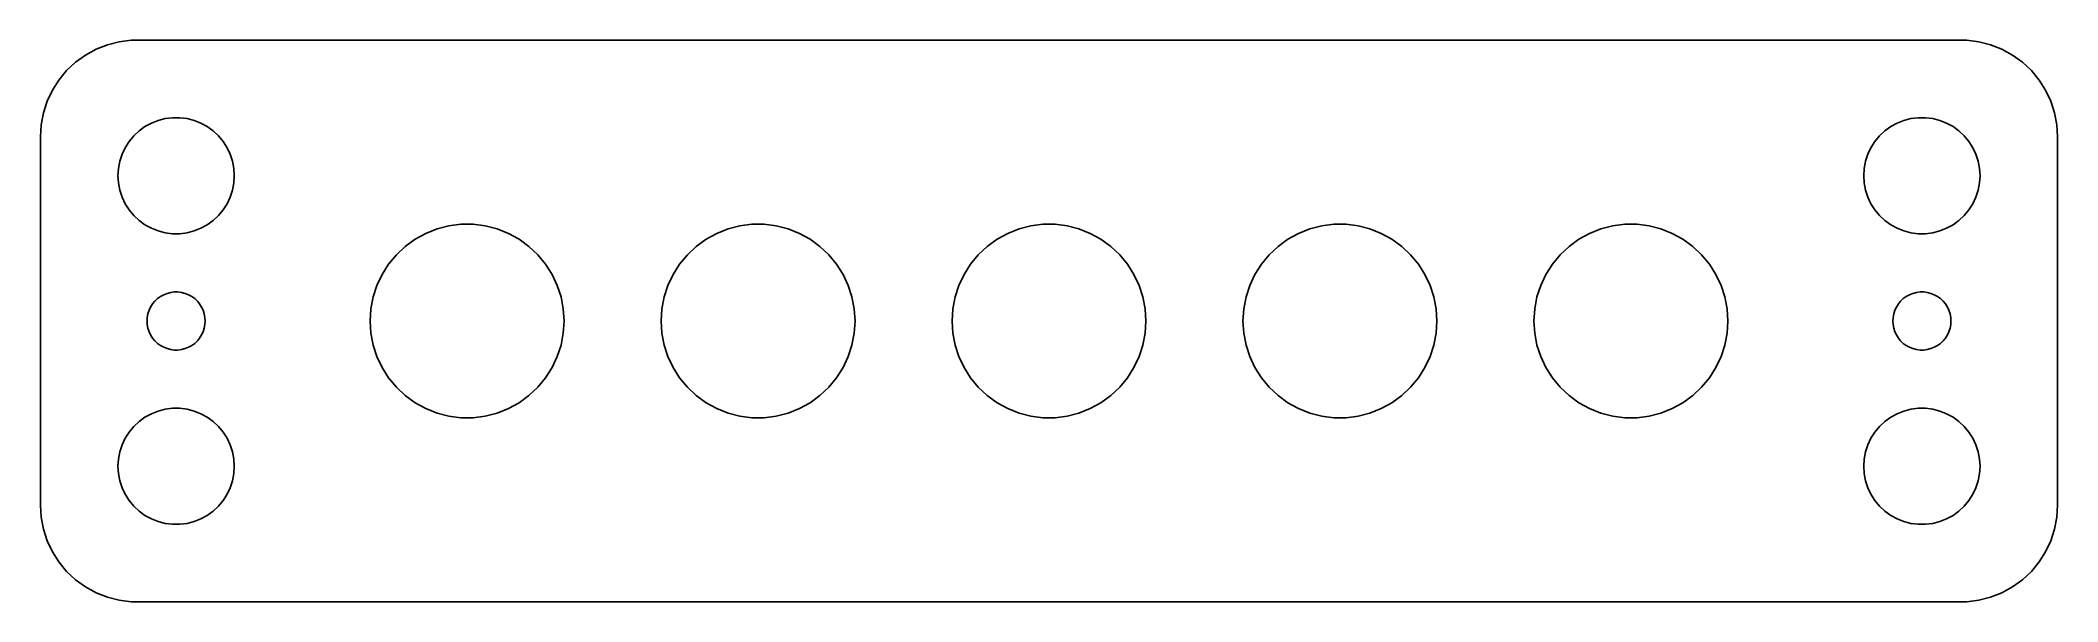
# Model space of a CAD drawing. Header units: metres. Extents: x -52 to 52, y 25 to 53.
import ezdxf

# ---------------------------------------------------------------- set-up
doc = ezdxf.new("R2010")
doc.units = ezdxf.units.M

msp = doc.modelspace()

# ---------------------------------------------------------------- linework, layer by layer
for p, q in [((-48.5451, 53.2553), (-49.1289, 53.0241)), ((-47.9369, 53.4114), (-48.5451, 53.2553)), ((-47.3139, 53.4901), (-47.9369, 53.4114)), ((47.3139, 53.4901), (-47.3139, 53.4901)), ((47.9369, 53.4114), (47.3139, 53.4901)), ((48.5451, 53.2553), (47.9369, 53.4114)), ((49.1289, 53.0241), (48.5451, 53.2553)), ((-50.1871, 52.3526), (-50.6448, 51.9227)), ((-49.6791, 52.7216), (-50.1871, 52.3526)), ((-49.1289, 53.0241), (-49.6791, 52.7216)), ((49.6791, 52.7216), (49.1289, 53.0241)), ((50.1871, 52.3526), (49.6791, 52.7216)), ((50.6448, 51.9227), (50.1871, 52.3526)), ((-51.0451, 51.4389), (-51.3815, 50.9088)), ((-50.6448, 51.9227), (-51.0451, 51.4389)), ((51.0451, 51.4389), (50.6448, 51.9227)), ((51.3815, 50.9088), (51.0451, 51.4389)), ((-51.6489, 50.3406), (-51.8429, 49.7434)), ((-51.3815, 50.9088), (-51.6489, 50.3406)), ((51.6489, 50.3406), (51.3815, 50.9088)), ((51.8429, 49.7434), (51.6489, 50.3406)), ((-51.9606, 49.1267), (-52, 48.5)), ((-51.8429, 49.7434), (-51.9606, 49.1267)), ((-46.9123, 48.8115), (-46.6075, 49.033)), ((-46.6075, 49.033), (-46.2773, 49.2145)), ((-46.2773, 49.2145), (-45.927, 49.3532)), ((-45.927, 49.3532), (-45.5621, 49.4469)), ((-45.5621, 49.4469), (-45.1884, 49.4941)), ((-45.1884, 49.4941), (-44.8116, 49.4941)), ((-44.8116, 49.4941), (-44.4379, 49.4469)), ((-44.4379, 49.4469), (-44.0729, 49.3532)), ((-44.0729, 49.3532), (-43.7227, 49.2145)), ((-43.7227, 49.2145), (-43.3925, 49.033)), ((-43.3925, 49.033), (-43.0877, 48.8115)), ((43.0877, 48.8115), (43.3925, 49.033)), ((43.3925, 49.033), (43.7227, 49.2145)), ((43.7227, 49.2145), (44.0729, 49.3532)), ((44.0729, 49.3532), (44.4379, 49.4469)), ((44.4379, 49.4469), (44.8116, 49.4941)), ((44.8116, 49.4941), (45.1884, 49.4941)), ((45.1884, 49.4941), (45.5621, 49.4469)), ((45.5621, 49.4469), (45.927, 49.3532)), ((45.927, 49.3532), (46.2773, 49.2145)), ((46.2773, 49.2145), (46.6075, 49.033)), ((46.6075, 49.033), (46.9123, 48.8115)), ((51.9606, 49.1267), (51.8429, 49.7434)), ((52, 48.5), (51.9606, 49.1267)), ((-52, 48.5), (-52, 29.5)), ((-47.7893, 47.6044), (-47.6289, 47.9453)), ((-47.6289, 47.9453), (-47.427, 48.2634)), ((-47.427, 48.2634), (-47.1869, 48.5536)), ((-47.1869, 48.5536), (-46.9123, 48.8115)), ((-43.0877, 48.8115), (-42.8131, 48.5536)), ((-42.8131, 48.5536), (-42.5729, 48.2634)), ((-42.5729, 48.2634), (-42.3711, 47.9453)), ((-42.3711, 47.9453), (-42.2107, 47.6044)), ((42.2107, 47.6044), (42.3711, 47.9453)), ((42.3711, 47.9453), (42.5729, 48.2634)), ((42.5729, 48.2634), (42.8131, 48.5536)), ((42.8131, 48.5536), (43.0877, 48.8115)), ((46.9123, 48.8115), (47.1869, 48.5536)), ((47.1869, 48.5536), (47.427, 48.2634)), ((47.427, 48.2634), (47.6289, 47.9453)), ((47.6289, 47.9453), (47.7893, 47.6044)), ((52, 29.5), (52, 48.5)), ((-48, 46.5), (-47.9763, 46.876)), ((-47.9763, 46.876), (-47.9057, 47.2461)), ((-47.9057, 47.2461), (-47.7893, 47.6044)), ((-42.2107, 47.6044), (-42.0942, 47.2461)), ((-42.0942, 47.2461), (-42.0237, 46.876)), ((-42.0237, 46.876), (-42, 46.5)), ((42, 46.5), (42.0237, 46.876)), ((42.0237, 46.876), (42.0942, 47.2461)), ((42.0942, 47.2461), (42.2107, 47.6044)), ((47.7893, 47.6044), (47.9057, 47.2461)), ((47.9057, 47.2461), (47.9763, 46.876)), ((47.9763, 46.876), (48, 46.5)), ((-47.9763, 46.124), (-48, 46.5)), ((-47.9057, 45.7539), (-47.9763, 46.124)), ((-42.0237, 46.124), (-42.0942, 45.7539)), ((-42, 46.5), (-42.0237, 46.124)), ((42.0237, 46.124), (42, 46.5)), ((42.0942, 45.7539), (42.0237, 46.124)), ((47.9763, 46.124), (47.9057, 45.7539)), ((48, 46.5), (47.9763, 46.124)), ((-47.7893, 45.3956), (-47.9057, 45.7539)), ((-47.6289, 45.0547), (-47.7893, 45.3956)), ((-47.427, 44.7366), (-47.6289, 45.0547)), ((-47.1869, 44.4464), (-47.427, 44.7366)), ((-42.5729, 44.7366), (-42.8131, 44.4464)), ((-42.3711, 45.0547), (-42.5729, 44.7366)), ((-42.2107, 45.3956), (-42.3711, 45.0547)), ((-42.0942, 45.7539), (-42.2107, 45.3956)), ((42.2107, 45.3956), (42.0942, 45.7539)), ((42.3711, 45.0547), (42.2107, 45.3956)), ((42.5729, 44.7366), (42.3711, 45.0547)), ((42.8131, 44.4464), (42.5729, 44.7366)), ((47.427, 44.7366), (47.1869, 44.4464)), ((47.6289, 45.0547), (47.427, 44.7366)), ((47.7893, 45.3956), (47.6289, 45.0547)), ((47.9057, 45.7539), (47.7893, 45.3956)), ((-46.9123, 44.1884), (-47.1869, 44.4464)), ((-46.6075, 43.967), (-46.9123, 44.1884)), ((-46.2773, 43.7855), (-46.6075, 43.967)), ((-45.927, 43.6468), (-46.2773, 43.7855)), ((-43.7227, 43.7855), (-44.0729, 43.6468)), ((-43.3925, 43.967), (-43.7227, 43.7855)), ((-43.0877, 44.1884), (-43.3925, 43.967)), ((-42.8131, 44.4464), (-43.0877, 44.1884)), ((-32.1289, 43.5241), (-31.5451, 43.7553)), ((-31.5451, 43.7553), (-30.9369, 43.9114)), ((-30.9369, 43.9114), (-30.3139, 43.9901)), ((-30.3139, 43.9901), (-29.686, 43.9901)), ((-29.686, 43.9901), (-29.0631, 43.9114)), ((-29.0631, 43.9114), (-28.4549, 43.7553)), ((-28.4549, 43.7553), (-27.8711, 43.5241)), ((-17.1289, 43.5241), (-16.5451, 43.7553)), ((-16.5451, 43.7553), (-15.9369, 43.9114)), ((-15.9369, 43.9114), (-15.3139, 43.9901)), ((-15.3139, 43.9901), (-14.686, 43.9901)), ((-14.686, 43.9901), (-14.0631, 43.9114)), ((-14.0631, 43.9114), (-13.4549, 43.7553)), ((-13.4549, 43.7553), (-12.8711, 43.5241)), ((-2.12889, 43.5241), (-1.54507, 43.7553)), ((-1.54507, 43.7553), (-0.9369, 43.9114)), ((-0.9369, 43.9114), (-0.31395, 43.9901)), ((-0.31395, 43.9901), (0.31395, 43.9901)), ((0.31395, 43.9901), (0.9369, 43.9114)), ((0.9369, 43.9114), (1.54507, 43.7553)), ((1.54507, 43.7553), (2.12889, 43.5241)), ((12.8711, 43.5241), (13.4549, 43.7553)), ((13.4549, 43.7553), (14.0631, 43.9114)), ((14.0631, 43.9114), (14.686, 43.9901)), ((14.686, 43.9901), (15.3139, 43.9901)), ((15.3139, 43.9901), (15.9369, 43.9114)), ((15.9369, 43.9114), (16.5451, 43.7553)), ((16.5451, 43.7553), (17.1289, 43.5241)), ((27.8711, 43.5241), (28.4549, 43.7553)), ((28.4549, 43.7553), (29.0631, 43.9114)), ((29.0631, 43.9114), (29.686, 43.9901)), ((29.686, 43.9901), (30.3139, 43.9901)), ((30.3139, 43.9901), (30.9369, 43.9114)), ((30.9369, 43.9114), (31.5451, 43.7553)), ((31.5451, 43.7553), (32.1289, 43.5241)), ((43.0877, 44.1884), (42.8131, 44.4464)), ((43.3925, 43.967), (43.0877, 44.1884)), ((43.7227, 43.7855), (43.3925, 43.967)), ((44.0729, 43.6468), (43.7227, 43.7855)), ((46.2773, 43.7855), (45.927, 43.6468)), ((46.6075, 43.967), (46.2773, 43.7855)), ((46.9123, 44.1884), (46.6075, 43.967)), ((47.1869, 44.4464), (46.9123, 44.1884)), ((-45.5621, 43.5531), (-45.927, 43.6468)), ((-45.1884, 43.5059), (-45.5621, 43.5531)), ((-44.8116, 43.5059), (-45.1884, 43.5059)), ((-44.4379, 43.5531), (-44.8116, 43.5059)), ((-44.0729, 43.6468), (-44.4379, 43.5531)), ((-33.6448, 42.4227), (-33.1871, 42.8526)), ((-33.1871, 42.8526), (-32.6791, 43.2216)), ((-32.6791, 43.2216), (-32.1289, 43.5241)), ((-27.8711, 43.5241), (-27.3209, 43.2216)), ((-27.3209, 43.2216), (-26.8129, 42.8526)), ((-26.8129, 42.8526), (-26.3551, 42.4227)), ((-18.6448, 42.4227), (-18.1871, 42.8526)), ((-18.1871, 42.8526), (-17.6791, 43.2216)), ((-17.6791, 43.2216), (-17.1289, 43.5241)), ((-12.8711, 43.5241), (-12.3209, 43.2216)), ((-12.3209, 43.2216), (-11.8129, 42.8526)), ((-11.8129, 42.8526), (-11.3551, 42.4227)), ((-3.64484, 42.4227), (-3.18712, 42.8526)), ((-3.18712, 42.8526), (-2.67912, 43.2216)), ((-2.67912, 43.2216), (-2.12889, 43.5241)), ((2.12889, 43.5241), (2.67912, 43.2216)), ((2.67912, 43.2216), (3.18712, 42.8526)), ((3.18712, 42.8526), (3.64484, 42.4227)), ((11.3551, 42.4227), (11.8129, 42.8526)), ((11.8129, 42.8526), (12.3209, 43.2216)), ((12.3209, 43.2216), (12.8711, 43.5241)), ((17.1289, 43.5241), (17.6791, 43.2216)), ((17.6791, 43.2216), (18.1871, 42.8526)), ((18.1871, 42.8526), (18.6448, 42.4227)), ((26.3551, 42.4227), (26.8129, 42.8526)), ((26.8129, 42.8526), (27.3209, 43.2216)), ((27.3209, 43.2216), (27.8711, 43.5241)), ((32.1289, 43.5241), (32.6791, 43.2216)), ((32.6791, 43.2216), (33.1871, 42.8526)), ((33.1871, 42.8526), (33.6448, 42.4227)), ((44.4379, 43.5531), (44.0729, 43.6468)), ((44.8116, 43.5059), (44.4379, 43.5531)), ((45.1884, 43.5059), (44.8116, 43.5059)), ((45.5621, 43.5531), (45.1884, 43.5059)), ((45.927, 43.6468), (45.5621, 43.5531)), ((-34.3815, 41.4088), (-34.0451, 41.9389)), ((-34.0451, 41.9389), (-33.6448, 42.4227)), ((-26.3551, 42.4227), (-25.9549, 41.9389)), ((-25.9549, 41.9389), (-25.6185, 41.4088)), ((-19.3815, 41.4088), (-19.0451, 41.9389)), ((-19.0451, 41.9389), (-18.6448, 42.4227)), ((-11.3551, 42.4227), (-10.9549, 41.9389)), ((-10.9549, 41.9389), (-10.6185, 41.4088)), ((-4.38153, 41.4088), (-4.04507, 41.9389)), ((-4.04507, 41.9389), (-3.64484, 42.4227)), ((3.64484, 42.4227), (4.04507, 41.9389)), ((4.04507, 41.9389), (4.38153, 41.4088)), ((10.6185, 41.4088), (10.9549, 41.9389)), ((10.9549, 41.9389), (11.3551, 42.4227)), ((18.6448, 42.4227), (19.0451, 41.9389)), ((19.0451, 41.9389), (19.3815, 41.4088)), ((25.6185, 41.4088), (25.9549, 41.9389)), ((25.9549, 41.9389), (26.3551, 42.4227)), ((33.6448, 42.4227), (34.0451, 41.9389)), ((34.0451, 41.9389), (34.3815, 41.4088)), ((-34.8429, 40.2434), (-34.6489, 40.8406)), ((-34.6489, 40.8406), (-34.3815, 41.4088)), ((-25.6185, 41.4088), (-25.3511, 40.8406)), ((-25.3511, 40.8406), (-25.1571, 40.2434)), ((-19.8429, 40.2434), (-19.6489, 40.8406)), ((-19.6489, 40.8406), (-19.3815, 41.4088)), ((-10.6185, 41.4088), (-10.3511, 40.8406)), ((-10.3511, 40.8406), (-10.1571, 40.2434)), ((-4.84291, 40.2434), (-4.64888, 40.8406)), ((-4.64888, 40.8406), (-4.38153, 41.4088)), ((4.38153, 41.4088), (4.64888, 40.8406)), ((4.64888, 40.8406), (4.84291, 40.2434)), ((10.1571, 40.2434), (10.3511, 40.8406)), ((10.3511, 40.8406), (10.6185, 41.4088)), ((19.3815, 41.4088), (19.6489, 40.8406)), ((19.6489, 40.8406), (19.8429, 40.2434)), ((25.1571, 40.2434), (25.3511, 40.8406)), ((25.3511, 40.8406), (25.6185, 41.4088)), ((34.3815, 41.4088), (34.6489, 40.8406)), ((34.6489, 40.8406), (34.8429, 40.2434)), ((-46.4529, 39.373), (-46.3947, 39.5522)), ((-46.3947, 39.5522), (-46.3145, 39.7226)), ((-46.3145, 39.7226), (-46.2135, 39.8817)), ((-46.2135, 39.8817), (-46.0934, 40.0268)), ((-46.0934, 40.0268), (-45.9561, 40.1558)), ((-45.9561, 40.1558), (-45.8037, 40.2665)), ((-45.8037, 40.2665), (-45.6387, 40.3572)), ((-45.6387, 40.3572), (-45.4635, 40.4266)), ((-45.4635, 40.4266), (-45.2811, 40.4734)), ((-45.2811, 40.4734), (-45.0942, 40.497)), ((-45.0942, 40.497), (-44.9058, 40.497)), ((-44.9058, 40.497), (-44.7189, 40.4734)), ((-44.7189, 40.4734), (-44.5365, 40.4266)), ((-44.5365, 40.4266), (-44.3613, 40.3572)), ((-44.3613, 40.3572), (-44.1963, 40.2665)), ((-44.1963, 40.2665), (-44.0439, 40.1558)), ((-44.0439, 40.1558), (-43.9065, 40.0268)), ((-43.9065, 40.0268), (-43.7865, 39.8817)), ((-43.7865, 39.8817), (-43.6855, 39.7226)), ((-43.6855, 39.7226), (-43.6053, 39.5522)), ((-43.6053, 39.5522), (-43.5471, 39.373)), ((-35, 39), (-34.9606, 39.6267)), ((-34.9606, 39.6267), (-34.8429, 40.2434)), ((-25.1571, 40.2434), (-25.0394, 39.6267)), ((-25.0394, 39.6267), (-25, 39)), ((-20, 39), (-19.9606, 39.6267)), ((-19.9606, 39.6267), (-19.8429, 40.2434)), ((-10.1571, 40.2434), (-10.0394, 39.6267)), ((-10.0394, 39.6267), (-10, 39)), ((-5, 39), (-4.96057, 39.6267)), ((-4.96057, 39.6267), (-4.84291, 40.2434)), ((4.84291, 40.2434), (4.96057, 39.6267)), ((4.96057, 39.6267), (5, 39)), ((10, 39), (10.0394, 39.6267)), ((10.0394, 39.6267), (10.1571, 40.2434)), ((19.8429, 40.2434), (19.9606, 39.6267)), ((19.9606, 39.6267), (20, 39)), ((25, 39), (25.0394, 39.6267)), ((25.0394, 39.6267), (25.1571, 40.2434)), ((34.8429, 40.2434), (34.9606, 39.6267)), ((34.9606, 39.6267), (35, 39)), ((43.5471, 39.373), (43.6053, 39.5522)), ((43.6053, 39.5522), (43.6855, 39.7226)), ((43.6855, 39.7226), (43.7865, 39.8817)), ((43.7865, 39.8817), (43.9065, 40.0268)), ((43.9065, 40.0268), (44.0439, 40.1558)), ((44.0439, 40.1558), (44.1963, 40.2665)), ((44.1963, 40.2665), (44.3613, 40.3572)), ((44.3613, 40.3572), (44.5365, 40.4266)), ((44.5365, 40.4266), (44.7189, 40.4734)), ((44.7189, 40.4734), (44.9058, 40.497)), ((44.9058, 40.497), (45.0942, 40.497)), ((45.0942, 40.497), (45.2811, 40.4734)), ((45.2811, 40.4734), (45.4635, 40.4266)), ((45.4635, 40.4266), (45.6387, 40.3572)), ((45.6387, 40.3572), (45.8037, 40.2665)), ((45.8037, 40.2665), (45.9561, 40.1558)), ((45.9561, 40.1558), (46.0934, 40.0268)), ((46.0934, 40.0268), (46.2135, 39.8817)), ((46.2135, 39.8817), (46.3145, 39.7226)), ((46.3145, 39.7226), (46.3947, 39.5522)), ((46.3947, 39.5522), (46.4529, 39.373)), ((-46.5, 39), (-46.4882, 39.188)), ((-46.4882, 38.812), (-46.5, 39)), ((-46.4882, 39.188), (-46.4529, 39.373)), ((-46.4529, 38.627), (-46.4882, 38.812)), ((-46.3947, 38.4478), (-46.4529, 38.627)), ((-43.5471, 38.627), (-43.6053, 38.4478)), ((-43.5471, 39.373), (-43.5118, 39.188)), ((-43.5118, 38.812), (-43.5471, 38.627)), ((-43.5118, 39.188), (-43.5, 39)), ((-43.5, 39), (-43.5118, 38.812)), ((-34.9606, 38.3733), (-35, 39)), ((-25, 39), (-25.0394, 38.3733)), ((-19.9606, 38.3733), (-20, 39)), ((-10, 39), (-10.0394, 38.3733)), ((-4.96057, 38.3733), (-5, 39)), ((5, 39), (4.96057, 38.3733)), ((10.0394, 38.3733), (10, 39)), ((20, 39), (19.9606, 38.3733)), ((25.0394, 38.3733), (25, 39)), ((35, 39), (34.9606, 38.3733)), ((43.5, 39), (43.5118, 39.188)), ((43.5118, 38.812), (43.5, 39)), ((43.5118, 39.188), (43.5471, 39.373)), ((43.5471, 38.627), (43.5118, 38.812)), ((43.6053, 38.4478), (43.5471, 38.627)), ((46.4529, 38.627), (46.3947, 38.4478)), ((46.4529, 39.373), (46.4882, 39.188)), ((46.4882, 38.812), (46.4529, 38.627)), ((46.4882, 39.188), (46.5, 39)), ((46.5, 39), (46.4882, 38.812)), ((-46.3145, 38.2774), (-46.3947, 38.4478)), ((-46.2135, 38.1183), (-46.3145, 38.2774)), ((-46.0934, 37.9732), (-46.2135, 38.1183)), ((-45.9561, 37.8442), (-46.0934, 37.9732)), ((-45.8037, 37.7335), (-45.9561, 37.8442)), ((-45.6387, 37.6428), (-45.8037, 37.7335)), ((-45.4635, 37.5734), (-45.6387, 37.6428)), ((-45.2811, 37.5266), (-45.4635, 37.5734)), ((-45.0942, 37.503), (-45.2811, 37.5266)), ((-44.9058, 37.503), (-45.0942, 37.503)), ((-44.7189, 37.5266), (-44.9058, 37.503)), ((-44.5365, 37.5734), (-44.7189, 37.5266)), ((-44.3613, 37.6428), (-44.5365, 37.5734)), ((-44.1963, 37.7335), (-44.3613, 37.6428)), ((-44.0439, 37.8442), (-44.1963, 37.7335)), ((-43.9065, 37.9732), (-44.0439, 37.8442)), ((-43.7865, 38.1183), (-43.9065, 37.9732)), ((-43.6855, 38.2774), (-43.7865, 38.1183)), ((-43.6053, 38.4478), (-43.6855, 38.2774)), ((-34.8429, 37.7566), (-34.9606, 38.3733)), ((-34.6489, 37.1594), (-34.8429, 37.7566)), ((-25.1571, 37.7566), (-25.3511, 37.1594)), ((-25.0394, 38.3733), (-25.1571, 37.7566)), ((-19.8429, 37.7566), (-19.9606, 38.3733)), ((-19.6489, 37.1594), (-19.8429, 37.7566)), ((-10.1571, 37.7566), (-10.3511, 37.1594)), ((-10.0394, 38.3733), (-10.1571, 37.7566)), ((-4.84291, 37.7566), (-4.96057, 38.3733)), ((-4.64888, 37.1594), (-4.84291, 37.7566)), ((4.84291, 37.7566), (4.64888, 37.1594)), ((4.96057, 38.3733), (4.84291, 37.7566)), ((10.1571, 37.7566), (10.0394, 38.3733)), ((10.3511, 37.1594), (10.1571, 37.7566)), ((19.8429, 37.7566), (19.6489, 37.1594)), ((19.9606, 38.3733), (19.8429, 37.7566)), ((25.1571, 37.7566), (25.0394, 38.3733)), ((25.3511, 37.1594), (25.1571, 37.7566)), ((34.8429, 37.7566), (34.6489, 37.1594)), ((34.9606, 38.3733), (34.8429, 37.7566)), ((43.6855, 38.2774), (43.6053, 38.4478)), ((43.7865, 38.1183), (43.6855, 38.2774)), ((43.9065, 37.9732), (43.7865, 38.1183)), ((44.0439, 37.8442), (43.9065, 37.9732)), ((44.1963, 37.7335), (44.0439, 37.8442)), ((44.3613, 37.6428), (44.1963, 37.7335)), ((44.5365, 37.5734), (44.3613, 37.6428)), ((44.7189, 37.5266), (44.5365, 37.5734)), ((44.9058, 37.503), (44.7189, 37.5266)), ((45.0942, 37.503), (44.9058, 37.503)), ((45.2811, 37.5266), (45.0942, 37.503)), ((45.4635, 37.5734), (45.2811, 37.5266)), ((45.6387, 37.6428), (45.4635, 37.5734)), ((45.8037, 37.7335), (45.6387, 37.6428)), ((45.9561, 37.8442), (45.8037, 37.7335)), ((46.0934, 37.9732), (45.9561, 37.8442)), ((46.2135, 38.1183), (46.0934, 37.9732)), ((46.3145, 38.2774), (46.2135, 38.1183)), ((46.3947, 38.4478), (46.3145, 38.2774)), ((-34.3815, 36.5912), (-34.6489, 37.1594)), ((-34.0451, 36.0611), (-34.3815, 36.5912)), ((-25.6185, 36.5912), (-25.9549, 36.0611)), ((-25.3511, 37.1594), (-25.6185, 36.5912)), ((-19.3815, 36.5912), (-19.6489, 37.1594)), ((-19.0451, 36.0611), (-19.3815, 36.5912)), ((-10.6185, 36.5912), (-10.9549, 36.0611)), ((-10.3511, 37.1594), (-10.6185, 36.5912)), ((-4.38153, 36.5912), (-4.64888, 37.1594)), ((-4.04507, 36.0611), (-4.38153, 36.5912)), ((4.38153, 36.5912), (4.04507, 36.0611)), ((4.64888, 37.1594), (4.38153, 36.5912)), ((10.6185, 36.5912), (10.3511, 37.1594)), ((10.9549, 36.0611), (10.6185, 36.5912)), ((19.3815, 36.5912), (19.0451, 36.0611)), ((19.6489, 37.1594), (19.3815, 36.5912)), ((25.6185, 36.5912), (25.3511, 37.1594)), ((25.9549, 36.0611), (25.6185, 36.5912)), ((34.3815, 36.5912), (34.0451, 36.0611)), ((34.6489, 37.1594), (34.3815, 36.5912)), ((-33.6448, 35.5773), (-34.0451, 36.0611)), ((-33.1871, 35.1474), (-33.6448, 35.5773)), ((-26.3551, 35.5773), (-26.8129, 35.1474)), ((-25.9549, 36.0611), (-26.3551, 35.5773)), ((-18.6448, 35.5773), (-19.0451, 36.0611)), ((-18.1871, 35.1474), (-18.6448, 35.5773)), ((-11.3551, 35.5773), (-11.8129, 35.1474)), ((-10.9549, 36.0611), (-11.3551, 35.5773)), ((-3.64484, 35.5773), (-4.04507, 36.0611)), ((-3.18712, 35.1474), (-3.64484, 35.5773)), ((3.64484, 35.5773), (3.18712, 35.1474)), ((4.04507, 36.0611), (3.64484, 35.5773)), ((11.3551, 35.5773), (10.9549, 36.0611)), ((11.8129, 35.1474), (11.3551, 35.5773)), ((18.6448, 35.5773), (18.1871, 35.1474)), ((19.0451, 36.0611), (18.6448, 35.5773)), ((26.3551, 35.5773), (25.9549, 36.0611)), ((26.8129, 35.1474), (26.3551, 35.5773)), ((33.6448, 35.5773), (33.1871, 35.1474)), ((34.0451, 36.0611), (33.6448, 35.5773)), ((-46.2773, 34.2145), (-45.927, 34.3532)), ((-45.927, 34.3532), (-45.5621, 34.4469)), ((-45.5621, 34.4469), (-45.1884, 34.4941)), ((-45.1884, 34.4941), (-44.8116, 34.4941)), ((-44.8116, 34.4941), (-44.4379, 34.4469)), ((-44.4379, 34.4469), (-44.0729, 34.3532)), ((-44.0729, 34.3532), (-43.7227, 34.2145)), ((-32.6791, 34.7784), (-33.1871, 35.1474)), ((-32.1289, 34.4759), (-32.6791, 34.7784)), ((-31.5451, 34.2447), (-32.1289, 34.4759)), ((-27.8711, 34.4759), (-28.4549, 34.2447)), ((-27.3209, 34.7784), (-27.8711, 34.4759)), ((-26.8129, 35.1474), (-27.3209, 34.7784)), ((-17.6791, 34.7784), (-18.1871, 35.1474)), ((-17.1289, 34.4759), (-17.6791, 34.7784)), ((-16.5451, 34.2447), (-17.1289, 34.4759)), ((-12.8711, 34.4759), (-13.4549, 34.2447)), ((-12.3209, 34.7784), (-12.8711, 34.4759)), ((-11.8129, 35.1474), (-12.3209, 34.7784)), ((-2.67912, 34.7784), (-3.18712, 35.1474)), ((-2.12889, 34.4759), (-2.67912, 34.7784)), ((-1.54507, 34.2447), (-2.12889, 34.4759)), ((2.12889, 34.4759), (1.54507, 34.2447)), ((2.67912, 34.7784), (2.12889, 34.4759)), ((3.18712, 35.1474), (2.67912, 34.7784)), ((12.3209, 34.7784), (11.8129, 35.1474)), ((12.8711, 34.4759), (12.3209, 34.7784)), ((13.4549, 34.2447), (12.8711, 34.4759)), ((17.1289, 34.4759), (16.5451, 34.2447)), ((17.6791, 34.7784), (17.1289, 34.4759)), ((18.1871, 35.1474), (17.6791, 34.7784)), ((27.3209, 34.7784), (26.8129, 35.1474)), ((27.8711, 34.4759), (27.3209, 34.7784)), ((28.4549, 34.2447), (27.8711, 34.4759)), ((32.1289, 34.4759), (31.5451, 34.2447)), ((32.6791, 34.7784), (32.1289, 34.4759)), ((33.1871, 35.1474), (32.6791, 34.7784)), ((43.7227, 34.2145), (44.0729, 34.3532)), ((44.0729, 34.3532), (44.4379, 34.4469)), ((44.4379, 34.4469), (44.8116, 34.4941)), ((44.8116, 34.4941), (45.1884, 34.4941)), ((45.1884, 34.4941), (45.5621, 34.4469)), ((45.5621, 34.4469), (45.927, 34.3532)), ((45.927, 34.3532), (46.2773, 34.2145)), ((-47.427, 33.2634), (-47.1869, 33.5536)), ((-47.1869, 33.5536), (-46.9123, 33.8116)), ((-46.9123, 33.8116), (-46.6075, 34.033)), ((-46.6075, 34.033), (-46.2773, 34.2145)), ((-43.7227, 34.2145), (-43.3925, 34.033)), ((-43.3925, 34.033), (-43.0877, 33.8116)), ((-43.0877, 33.8116), (-42.8131, 33.5536)), ((-42.8131, 33.5536), (-42.5729, 33.2634)), ((-30.9369, 34.0886), (-31.5451, 34.2447)), ((-30.3139, 34.0099), (-30.9369, 34.0886)), ((-29.686, 34.0099), (-30.3139, 34.0099)), ((-29.0631, 34.0886), (-29.686, 34.0099)), ((-28.4549, 34.2447), (-29.0631, 34.0886)), ((-15.9369, 34.0886), (-16.5451, 34.2447)), ((-15.3139, 34.0099), (-15.9369, 34.0886)), ((-14.686, 34.0099), (-15.3139, 34.0099)), ((-14.0631, 34.0886), (-14.686, 34.0099)), ((-13.4549, 34.2447), (-14.0631, 34.0886)), ((-0.9369, 34.0886), (-1.54507, 34.2447)), ((-0.31395, 34.0099), (-0.9369, 34.0886)), ((0.31395, 34.0099), (-0.31395, 34.0099)), ((0.9369, 34.0886), (0.31395, 34.0099)), ((1.54507, 34.2447), (0.9369, 34.0886)), ((14.0631, 34.0886), (13.4549, 34.2447)), ((14.686, 34.0099), (14.0631, 34.0886)), ((15.3139, 34.0099), (14.686, 34.0099)), ((15.9369, 34.0886), (15.3139, 34.0099)), ((16.5451, 34.2447), (15.9369, 34.0886)), ((29.0631, 34.0886), (28.4549, 34.2447)), ((29.686, 34.0099), (29.0631, 34.0886)), ((30.3139, 34.0099), (29.686, 34.0099)), ((30.9369, 34.0886), (30.3139, 34.0099)), ((31.5451, 34.2447), (30.9369, 34.0886)), ((42.5729, 33.2634), (42.8131, 33.5536)), ((42.8131, 33.5536), (43.0877, 33.8116)), ((43.0877, 33.8116), (43.3925, 34.033)), ((43.3925, 34.033), (43.7227, 34.2145)), ((46.2773, 34.2145), (46.6075, 34.033)), ((46.6075, 34.033), (46.9123, 33.8116)), ((46.9123, 33.8116), (47.1869, 33.5536)), ((47.1869, 33.5536), (47.427, 33.2634)), ((-47.9763, 31.876), (-47.9057, 32.2461)), ((-47.9057, 32.2461), (-47.7893, 32.6044)), ((-47.7893, 32.6044), (-47.6289, 32.9453)), ((-47.6289, 32.9453), (-47.427, 33.2634)), ((-42.5729, 33.2634), (-42.3711, 32.9453)), ((-42.3711, 32.9453), (-42.2107, 32.6044)), ((-42.2107, 32.6044), (-42.0942, 32.2461)), ((-42.0942, 32.2461), (-42.0237, 31.876)), ((42.0237, 31.876), (42.0942, 32.2461)), ((42.0942, 32.2461), (42.2107, 32.6044)), ((42.2107, 32.6044), (42.3711, 32.9453)), ((42.3711, 32.9453), (42.5729, 33.2634)), ((47.427, 33.2634), (47.6289, 32.9453)), ((47.6289, 32.9453), (47.7893, 32.6044)), ((47.7893, 32.6044), (47.9057, 32.2461)), ((47.9057, 32.2461), (47.9763, 31.876)), ((-48, 31.5), (-47.9763, 31.876)), ((-47.9763, 31.124), (-48, 31.5)), ((-42.0237, 31.876), (-42, 31.5)), ((-42, 31.5), (-42.0237, 31.124)), ((42, 31.5), (42.0237, 31.876)), ((42.0237, 31.124), (42, 31.5)), ((47.9763, 31.876), (48, 31.5)), ((48, 31.5), (47.9763, 31.124)), ((-47.9057, 30.7539), (-47.9763, 31.124)), ((-47.7893, 30.3956), (-47.9057, 30.7539)), ((-47.6289, 30.0547), (-47.7893, 30.3956)), ((-42.2107, 30.3956), (-42.3711, 30.0547)), ((-42.0942, 30.7539), (-42.2107, 30.3956)), ((-42.0237, 31.124), (-42.0942, 30.7539)), ((42.0942, 30.7539), (42.0237, 31.124)), ((42.2107, 30.3956), (42.0942, 30.7539)), ((42.3711, 30.0547), (42.2107, 30.3956)), ((47.7893, 30.3956), (47.6289, 30.0547)), ((47.9057, 30.7539), (47.7893, 30.3956)), ((47.9763, 31.124), (47.9057, 30.7539)), ((-52, 29.5), (-51.9606, 28.8733)), ((-47.427, 29.7366), (-47.6289, 30.0547)), ((-47.1869, 29.4464), (-47.427, 29.7366)), ((-46.9123, 29.1885), (-47.1869, 29.4464)), ((-46.6075, 28.967), (-46.9123, 29.1885)), ((-43.0877, 29.1885), (-43.3925, 28.967)), ((-42.8131, 29.4464), (-43.0877, 29.1885)), ((-42.5729, 29.7366), (-42.8131, 29.4464)), ((-42.3711, 30.0547), (-42.5729, 29.7366)), ((42.5729, 29.7366), (42.3711, 30.0547)), ((42.8131, 29.4464), (42.5729, 29.7366)), ((43.0877, 29.1885), (42.8131, 29.4464)), ((43.3925, 28.967), (43.0877, 29.1885)), ((46.9123, 29.1885), (46.6075, 28.967)), ((47.1869, 29.4464), (46.9123, 29.1885)), ((47.427, 29.7366), (47.1869, 29.4464)), ((47.6289, 30.0547), (47.427, 29.7366)), ((51.9606, 28.8733), (52, 29.5)), ((-51.9606, 28.8733), (-51.8429, 28.2566)), ((-51.8429, 28.2566), (-51.6489, 27.6594)), ((-46.2773, 28.7855), (-46.6075, 28.967)), ((-45.927, 28.6468), (-46.2773, 28.7855)), ((-45.5621, 28.5531), (-45.927, 28.6468)), ((-45.1884, 28.5059), (-45.5621, 28.5531)), ((-44.8116, 28.5059), (-45.1884, 28.5059)), ((-44.4379, 28.5531), (-44.8116, 28.5059)), ((-44.0729, 28.6468), (-44.4379, 28.5531)), ((-43.7227, 28.7855), (-44.0729, 28.6468)), ((-43.3925, 28.967), (-43.7227, 28.7855)), ((43.7227, 28.7855), (43.3925, 28.967)), ((44.0729, 28.6468), (43.7227, 28.7855)), ((44.4379, 28.5531), (44.0729, 28.6468)), ((44.8116, 28.5059), (44.4379, 28.5531)), ((45.1884, 28.5059), (44.8116, 28.5059)), ((45.5621, 28.5531), (45.1884, 28.5059)), ((45.927, 28.6468), (45.5621, 28.5531)), ((46.2773, 28.7855), (45.927, 28.6468)), ((46.6075, 28.967), (46.2773, 28.7855)), ((51.6489, 27.6594), (51.8429, 28.2566)), ((51.8429, 28.2566), (51.9606, 28.8733)), ((-51.6489, 27.6594), (-51.3815, 27.0912)), ((-51.3815, 27.0912), (-51.0451, 26.5611)), ((51.0451, 26.5611), (51.3815, 27.0912)), ((51.3815, 27.0912), (51.6489, 27.6594)), ((-51.0451, 26.5611), (-50.6448, 26.0773)), ((-50.6448, 26.0773), (-50.1871, 25.6474)), ((50.1871, 25.6474), (50.6448, 26.0773)), ((50.6448, 26.0773), (51.0451, 26.5611)), ((-50.1871, 25.6474), (-49.6791, 25.2784)), ((-49.6791, 25.2784), (-49.1289, 24.9759)), ((-49.1289, 24.9759), (-48.5451, 24.7447)), ((48.5451, 24.7447), (49.1289, 24.9759)), ((49.1289, 24.9759), (49.6791, 25.2784)), ((49.6791, 25.2784), (50.1871, 25.6474)), ((-48.5451, 24.7447), (-47.9369, 24.5886)), ((-47.9369, 24.5886), (-47.3139, 24.5099)), ((-47.3139, 24.5099), (47.3139, 24.5099)), ((47.3139, 24.5099), (47.9369, 24.5886)), ((47.9369, 24.5886), (48.5451, 24.7447))]:
    msp.add_line(p, q)

doc.saveas('drawing.dxf')
